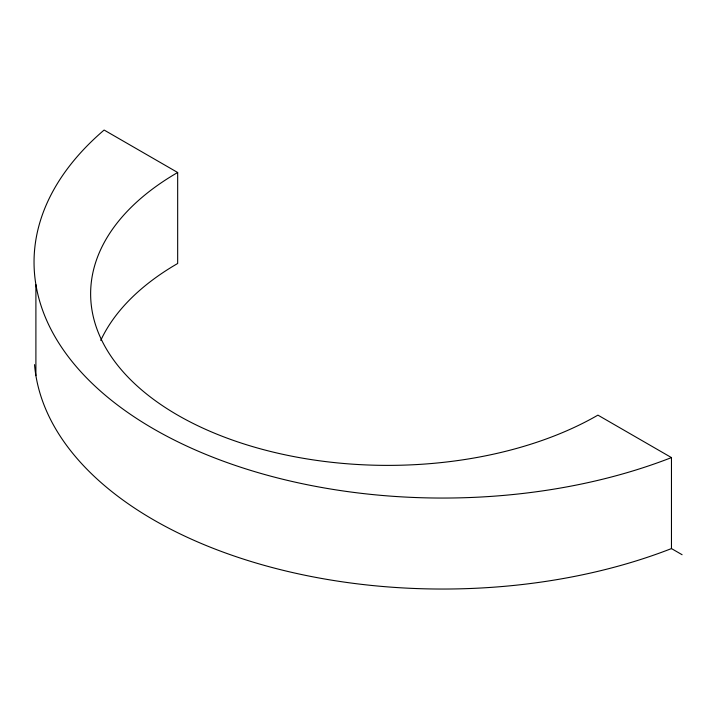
<?xml version="1.0" encoding="UTF-8"?>
<svg xmlns="http://www.w3.org/2000/svg" width="718" height="718" viewBox="0 0 718 718"><rect width="100%" height="100%" fill="white"/><g stroke="black" fill="none" stroke-linecap="round" stroke-linejoin="round"><path stroke-width="1.08" d="M671.465 457.59L597.923 415.13A297.162 171.566 0 0 1 177.669 415.13A297.162 171.566 0 0 1 177.669 172.499L104.119 130.039A408.605 235.908 0 0 0 153.715 428.96A408.605 235.908 0 0 0 671.465 457.59L671.465 548.579L682.1 554.718M177.669 172.499L177.669 263.488A297.162 171.566 0 0 0 100.753 340.395M35.9 284.642L35.9 375.631M671.465 548.579A408.605 235.908 0 0 1 259.844 564.115A408.605 235.908 0 0 1 34.527 364.636"/></g></svg>
